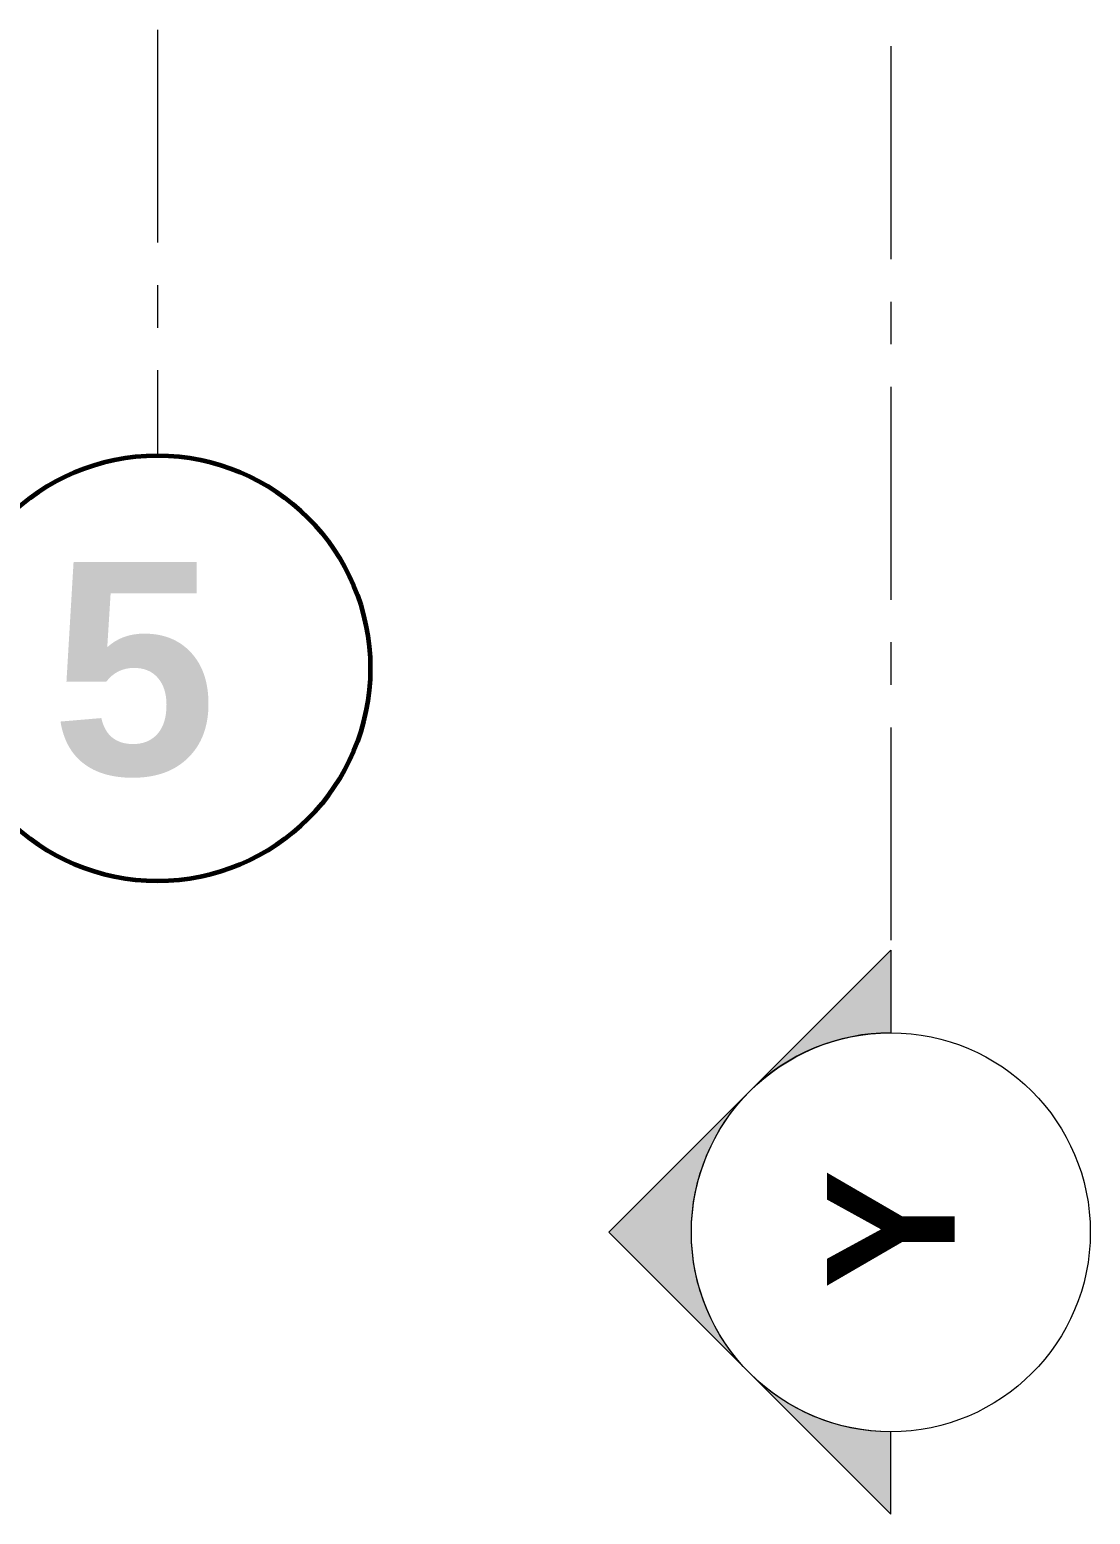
# Model space of a CAD drawing. Header units: inches. Extents: x -38 to 5698, y -33 to 92.
# Drawn here: x 222.02 to 224.511, y -0.437 to 3.05 of the extents above; entities that cross this region are included whole.
import ezdxf

# ---------------------------------------------------------------- set-up
doc = ezdxf.new("R2010")
doc.units = ezdxf.units.IN
doc.header["$MEASUREMENT"] = 0
doc.linetypes.add('Punto & Raya', pattern=[0.65, 0.5, -0.075, 0, -0.075])
doc.layers.add('02 _ ARQ _ ALB _ Ejes Generales', color=7, linetype='Continuous')
doc.layers.add('Marcador - Secciones', color=251, linetype='Continuous')
doc.styles.add('Estilo_Generado_1', font='swisseb.ttf')

msp = doc.modelspace()

# ---------------------------------------------------------------- hatches: boundary and pattern name
at = {"layer": 'Marcador - Secciones', "linetype": 'Continuous', "lineweight": 13}
for points in [[(224.0425, 0.8878), (223.7112, 0.5566, -0.198912), (224.0425, 0.6938)], [(223.7112, -0.1059, -0.414214), (223.7112, 0.5566), (223.38, 0.2253)], [(224.0425, -0.4372), (224.0425, -0.2431, -0.198912), (223.7112, -0.1059)]]:
    msp.add_hatch(color=7, dxfattribs=at).paths.add_polyline_path(points)

# ---------------------------------------------------------------- linework, layer by layer
at = {"layer": '02 _ ARQ _ ALB _ Ejes Generales', "color": 252, "linetype": 'Punto & Raya', "lineweight": 13}
msp.add_line((222.32, 3.05), (222.32, 2.05), dxfattribs=at)
at = {"layer": '02 _ ARQ _ ALB _ Ejes Generales', "color": 7, "linetype": 'Continuous', "lineweight": 60}
msp.add_circle((222.32, 1.55), 0.5, dxfattribs=at)
at = {"layer": 'Marcador - Secciones', "color": 251, "linetype": 'Punto & Raya', "lineweight": 13}
msp.add_line((224.0425, 46.2111), (224.0425, 0.8878), dxfattribs=at)
at = {"layer": 'Marcador - Secciones', "color": 7, "linetype": 'Continuous', "lineweight": 13, "flags": 128}
for points in [[(224.0425, 0.8878), (224.0425, 0.6938, 0.198912), (223.7112, 0.5566)], [(223.7112, -0.1059, -0.414214), (223.7112, 0.5566), (223.38, 0.2253)], [(224.0425, -0.4372), (224.0425, -0.2431, -0.198912), (223.7112, -0.1059)]]:
    msp.add_lwpolyline(points, format="xyb", close=True, dxfattribs=at)
at = {"layer": 'Marcador - Secciones', "color": 7, "linetype": 'Continuous', "lineweight": 13}
msp.add_circle((224.0425, 0.2253), 0.4685, dxfattribs=at)

# ---------------------------------------------------------------- texts
at = {"layer": '02 _ ARQ _ ALB _ Ejes Generales', "color": 7, "lineweight": 30, "insert": (222.0709, 1.8), "char_height": 0.5, "attachment_point": 1, "style": 'Estilo_Generado_1'}
msp.add_mtext('\\A1;{\\pql;\\pt0;\\fSwis721 Ex BT|b1|i0|c0|p34;5}', dxfattribs=at)
at = {"layer": 'Marcador - Secciones', "color": 5, "lineweight": 25, "insert": (224.1925, 0.3721), "char_height": 0.3, "attachment_point": 9, "rotation": 90, "style": 'Estilo_Generado_1'}
msp.add_mtext('\\A1;{\\pqr;\\pt0;\\fSwis721 Ex BT|b1|i0|c0|p34;Y}', dxfattribs=at)

doc.saveas('drawing.dxf')
